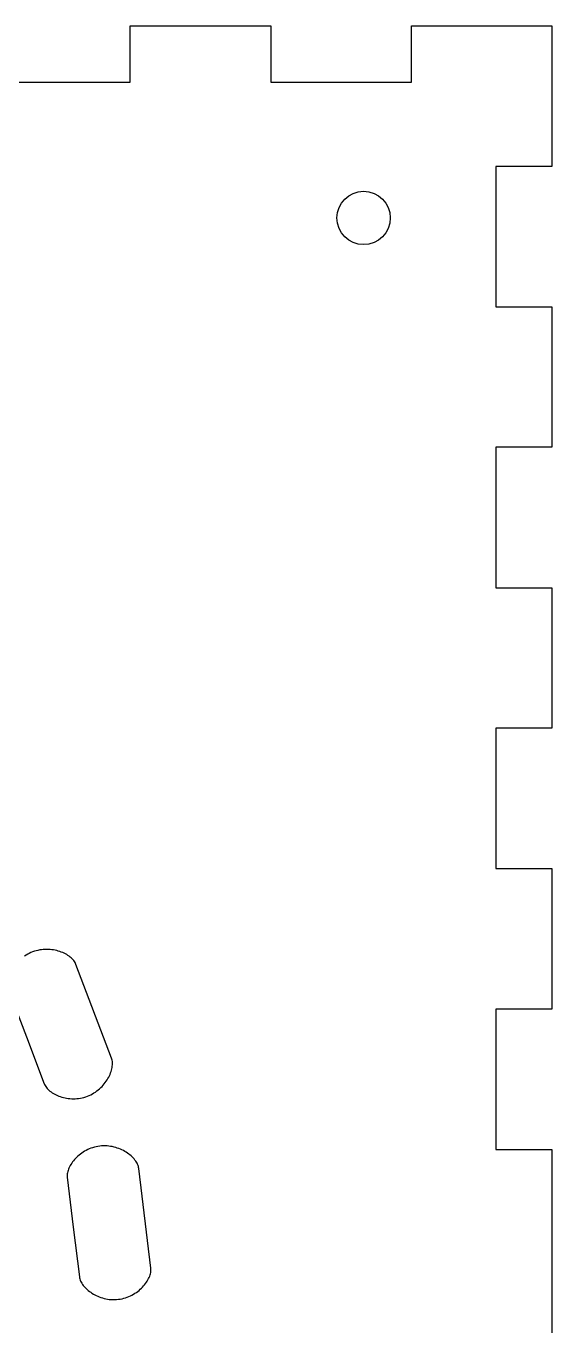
# Model space of a CAD drawing. Header units: millimetres. Extents: x 5 to 376, y 5 to 380.
# Drawn here: x 150.8 to 188.2, y 287.9 to 380.4 of the extents above; entities that cross this region are included whole.
import ezdxf

# ---------------------------------------------------------------- set-up
doc = ezdxf.new("R2010")
doc.units = ezdxf.units.MM
doc.header["$MEASUREMENT"] = 0
doc.layers.add('Gas', color=7, linetype='Continuous')

msp = doc.modelspace()

# ---------------------------------------------------------------- linework, layer by layer
at = {"layer": 'Gas', "color": 0}
for p, q in [((158.178, 376.355), (158.178, 380.355)), ((158.178, 380.355), (168.178, 380.355)), ((168.178, 380.355), (168.178, 376.355)), ((178.178, 376.355), (178.178, 380.355)), ((178.178, 380.355), (188.178, 380.355)), ((188.178, 380.355), (188.178, 370.355)), ((148.178, 376.355), (158.178, 376.355)), ((168.178, 376.355), (178.178, 376.355)), ((188.178, 370.355), (184.178, 370.355)), ((184.178, 370.355), (184.178, 360.355)), ((184.178, 360.355), (188.178, 360.355)), ((188.178, 360.355), (188.178, 350.355)), ((188.178, 350.355), (184.178, 350.355)), ((184.178, 350.355), (184.178, 340.355)), ((184.178, 340.355), (188.178, 340.355)), ((188.178, 340.355), (188.178, 330.355)), ((188.178, 330.355), (184.178, 330.355)), ((184.178, 330.355), (184.178, 320.355)), ((184.178, 320.355), (188.178, 320.355)), ((188.178, 320.355), (188.178, 310.355)), ((151.487, 314.503), (151.362, 314.466)), ((151.612, 314.534), (151.487, 314.503)), ((151.738, 314.559), (151.612, 314.534)), ((151.863, 314.578), (151.738, 314.559)), ((151.989, 314.591), (151.863, 314.578)), ((152.113, 314.599), (151.989, 314.591)), ((152.237, 314.601), (152.113, 314.599)), ((152.359, 314.598), (152.237, 314.601)), ((152.481, 314.59), (152.359, 314.598)), ((152.6, 314.578), (152.481, 314.59)), ((152.718, 314.56), (152.6, 314.578)), ((152.834, 314.539), (152.718, 314.56)), ((152.948, 314.513), (152.834, 314.539)), ((153.059, 314.483), (152.948, 314.513)), ((150.771, 314.192), (150.665, 314.123)), ((150.882, 314.257), (150.771, 314.192)), ((150.996, 314.317), (150.882, 314.257)), ((151.115, 314.372), (150.996, 314.317)), ((151.237, 314.422), (151.115, 314.372)), ((151.362, 314.466), (151.237, 314.422)), ((153.167, 314.449), (153.059, 314.483)), ((153.272, 314.411), (153.167, 314.449)), ((153.374, 314.37), (153.272, 314.411)), ((153.472, 314.326), (153.374, 314.37)), ((153.567, 314.278), (153.472, 314.326)), ((153.657, 314.228), (153.567, 314.278)), ((153.743, 314.174), (153.657, 314.228)), ((153.825, 314.118), (153.743, 314.174)), ((153.902, 314.06), (153.825, 314.118)), ((153.974, 314), (153.902, 314.06)), ((154.041, 313.937), (153.974, 314)), ((154.102, 313.873), (154.041, 313.937)), ((154.158, 313.807), (154.102, 313.873)), ((154.208, 313.74), (154.158, 313.807)), ((154.251, 313.671), (154.208, 313.74)), ((154.288, 313.602), (154.251, 313.671)), ((154.319, 313.531), (154.288, 313.602)), ((156.849, 306.859), (154.319, 313.531)), ((149.523, 311.712), (150.788, 308.376)), ((188.178, 310.355), (184.178, 310.355)), ((184.178, 310.355), (184.178, 300.355)), ((150.788, 308.376), (152.054, 305.04)), ((156.873, 306.786), (156.849, 306.859)), ((156.869, 306.092), (156.888, 306.186)), ((156.892, 306.709), (156.873, 306.786)), ((156.888, 306.186), (156.902, 306.279)), ((156.905, 306.629), (156.892, 306.709)), ((156.902, 306.279), (156.911, 306.37)), ((156.912, 306.546), (156.905, 306.629)), ((156.911, 306.37), (156.914, 306.459)), ((156.914, 306.459), (156.912, 306.546)), ((156.473, 305.214), (156.536, 305.31)), ((156.536, 305.31), (156.595, 305.407)), ((156.595, 305.407), (156.649, 305.505)), ((156.649, 305.505), (156.698, 305.604)), ((156.698, 305.604), (156.742, 305.702)), ((156.742, 305.702), (156.781, 305.801)), ((156.781, 305.801), (156.815, 305.898)), ((156.815, 305.898), (156.845, 305.996)), ((156.845, 305.996), (156.869, 306.092)), ((152.054, 305.04), (152.084, 304.97)), ((152.084, 304.97), (152.121, 304.9)), ((152.121, 304.9), (152.164, 304.831)), ((152.164, 304.831), (152.214, 304.764)), ((152.214, 304.764), (152.27, 304.698)), ((152.27, 304.698), (152.331, 304.634)), ((152.331, 304.634), (152.398, 304.571)), ((152.398, 304.571), (152.47, 304.511)), ((152.47, 304.511), (152.547, 304.453)), ((152.547, 304.453), (152.629, 304.397)), ((152.629, 304.397), (152.715, 304.343)), ((152.715, 304.343), (152.806, 304.293)), ((155.488, 304.312), (155.599, 304.377)), ((155.599, 304.377), (155.705, 304.446)), ((155.705, 304.446), (155.807, 304.519)), ((155.807, 304.519), (155.906, 304.596)), ((155.906, 304.596), (156, 304.676)), ((156, 304.676), (156.09, 304.76)), ((156.09, 304.76), (156.175, 304.846)), ((156.175, 304.846), (156.256, 304.935)), ((156.256, 304.935), (156.333, 305.026)), ((156.333, 305.026), (156.405, 305.119)), ((156.405, 305.119), (156.473, 305.214)), ((152.806, 304.293), (152.9, 304.245)), ((152.9, 304.245), (152.998, 304.201)), ((152.998, 304.201), (153.1, 304.16)), ((153.1, 304.16), (153.205, 304.122)), ((153.205, 304.122), (153.314, 304.088)), ((153.314, 304.088), (153.424, 304.058)), ((153.424, 304.058), (153.538, 304.032)), ((153.538, 304.032), (153.654, 304.01)), ((153.654, 304.01), (153.772, 303.993)), ((153.772, 303.993), (153.891, 303.98)), ((153.891, 303.98), (154.012, 303.972)), ((154.012, 303.972), (154.135, 303.969)), ((154.135, 303.969), (154.258, 303.971)), ((154.258, 303.971), (154.383, 303.979)), ((154.383, 303.979), (154.508, 303.992)), ((154.508, 303.992), (154.633, 304.011)), ((154.633, 304.011), (154.759, 304.036)), ((154.759, 304.036), (154.884, 304.067)), ((154.884, 304.067), (155.009, 304.104)), ((155.009, 304.104), (155.134, 304.148)), ((155.134, 304.148), (155.256, 304.197)), ((155.256, 304.197), (155.374, 304.252)), ((155.374, 304.252), (155.488, 304.312)), ((154.29, 299.72), (154.214, 299.638)), ((154.369, 299.8), (154.29, 299.72)), ((154.454, 299.879), (154.369, 299.8)), ((154.542, 299.954), (154.454, 299.879)), ((154.634, 300.027), (154.542, 299.954)), ((154.731, 300.097), (154.634, 300.027)), ((154.831, 300.164), (154.731, 300.097)), ((154.934, 300.228), (154.831, 300.164)), ((155.041, 300.287), (154.934, 300.228)), ((155.152, 300.342), (155.041, 300.287)), ((155.266, 300.394), (155.152, 300.342)), ((155.383, 300.44), (155.266, 300.394)), ((155.503, 300.482), (155.383, 300.44)), ((155.625, 300.518), (155.503, 300.482)), ((155.751, 300.549), (155.625, 300.518)), ((155.879, 300.574), (155.751, 300.549)), ((156.01, 300.593), (155.879, 300.574)), ((156.141, 300.606), (156.01, 300.593)), ((156.271, 300.612), (156.141, 300.606)), ((156.401, 300.612), (156.271, 300.612)), ((156.529, 300.606), (156.401, 300.612)), ((156.655, 300.594), (156.529, 300.606)), ((156.78, 300.577), (156.655, 300.594)), ((156.903, 300.555), (156.78, 300.577)), ((157.023, 300.528), (156.903, 300.555)), ((157.142, 300.496), (157.023, 300.528)), ((157.257, 300.459), (157.142, 300.496)), ((157.371, 300.418), (157.257, 300.459)), ((157.481, 300.373), (157.371, 300.418)), ((157.588, 300.324), (157.481, 300.373)), ((157.692, 300.272), (157.588, 300.324)), ((157.793, 300.216), (157.692, 300.272)), ((157.89, 300.157), (157.793, 300.216)), ((157.983, 300.096), (157.89, 300.157)), ((158.072, 300.031), (157.983, 300.096)), ((158.157, 299.965), (158.072, 300.031)), ((158.237, 299.896), (158.157, 299.965)), ((158.313, 299.825), (158.237, 299.896)), ((158.384, 299.753), (158.313, 299.825)), ((158.45, 299.679), (158.384, 299.753)), ((184.178, 300.355), (188.178, 300.355)), ((188.178, 300.355), (188.178, 275.355)), ((153.729, 298.776), (153.711, 298.692)), ((153.754, 298.861), (153.729, 298.776)), ((153.784, 298.948), (153.754, 298.861)), ((153.82, 299.034), (153.784, 298.948)), ((153.861, 299.122), (153.82, 299.034)), ((153.907, 299.209), (153.861, 299.122)), ((153.959, 299.296), (153.907, 299.209)), ((154.015, 299.383), (153.959, 299.296)), ((154.077, 299.469), (154.015, 299.383)), ((154.143, 299.554), (154.077, 299.469)), ((154.214, 299.638), (154.143, 299.554)), ((158.511, 299.604), (158.45, 299.679)), ((158.566, 299.528), (158.511, 299.604)), ((158.616, 299.452), (158.566, 299.528)), ((158.66, 299.375), (158.616, 299.452)), ((158.699, 299.297), (158.66, 299.375)), ((158.731, 299.22), (158.699, 299.297)), ((158.757, 299.143), (158.731, 299.22)), ((158.776, 299.066), (158.757, 299.143)), ((158.788, 298.991), (158.776, 299.066)), ((159.649, 291.907), (158.788, 298.991)), ((153.692, 298.528), (153.691, 298.449)), ((153.691, 298.449), (153.697, 298.372)), ((153.698, 298.609), (153.692, 298.528)), ((153.697, 298.372), (154.127, 294.83)), ((153.711, 298.692), (153.698, 298.609)), ((154.127, 294.83), (154.557, 291.288)), ((159.561, 291.331), (159.591, 291.418)), ((159.591, 291.418), (159.616, 291.503)), ((159.616, 291.503), (159.635, 291.587)), ((159.635, 291.587), (159.647, 291.67)), ((159.647, 291.67), (159.654, 291.751)), ((159.654, 291.83), (159.649, 291.907)), ((159.654, 291.751), (159.654, 291.83)), ((154.557, 291.288), (154.57, 291.213)), ((154.57, 291.213), (154.589, 291.136)), ((154.589, 291.136), (154.615, 291.059)), ((154.615, 291.059), (154.647, 290.982)), ((154.647, 290.982), (154.685, 290.904)), ((154.685, 290.904), (154.729, 290.827)), ((154.729, 290.827), (154.779, 290.751)), ((154.779, 290.751), (154.835, 290.675)), ((154.835, 290.675), (154.896, 290.6)), ((154.896, 290.6), (154.962, 290.526)), ((154.962, 290.526), (155.033, 290.454)), ((155.033, 290.454), (155.109, 290.383)), ((158.89, 290.4), (158.974, 290.478)), ((158.974, 290.478), (159.054, 290.558)), ((159.054, 290.558), (159.13, 290.64)), ((159.13, 290.64), (159.201, 290.724)), ((159.201, 290.724), (159.268, 290.809)), ((159.268, 290.809), (159.329, 290.895)), ((159.329, 290.895), (159.386, 290.982)), ((159.386, 290.982), (159.438, 291.07)), ((159.438, 291.07), (159.484, 291.157)), ((159.484, 291.157), (159.525, 291.244)), ((159.525, 291.244), (159.561, 291.331)), ((155.109, 290.383), (155.189, 290.314)), ((155.189, 290.314), (155.274, 290.247)), ((155.274, 290.247), (155.363, 290.183)), ((155.363, 290.183), (155.456, 290.121)), ((155.456, 290.121), (155.553, 290.062)), ((155.553, 290.062), (155.653, 290.007)), ((155.653, 290.007), (155.757, 289.954)), ((155.757, 289.954), (155.864, 289.905)), ((155.864, 289.905), (155.975, 289.86)), ((155.975, 289.86), (156.088, 289.819)), ((156.088, 289.819), (156.203, 289.783)), ((156.203, 289.783), (156.322, 289.75)), ((156.322, 289.75), (156.442, 289.723)), ((156.442, 289.723), (156.565, 289.701)), ((156.565, 289.701), (156.689, 289.683)), ((156.689, 289.683), (156.816, 289.672)), ((156.816, 289.672), (156.943, 289.666)), ((156.943, 289.666), (157.073, 289.666)), ((157.073, 289.666), (157.203, 289.672)), ((157.203, 289.672), (157.334, 289.685)), ((157.334, 289.685), (157.465, 289.704)), ((157.465, 289.704), (157.592, 289.729)), ((157.592, 289.729), (157.718, 289.76)), ((157.718, 289.76), (157.841, 289.796)), ((157.841, 289.796), (157.96, 289.838)), ((157.96, 289.838), (158.077, 289.884)), ((158.077, 289.884), (158.191, 289.935)), ((158.191, 289.935), (158.302, 289.991)), ((158.302, 289.991), (158.409, 290.05)), ((158.409, 290.05), (158.513, 290.114)), ((158.513, 290.114), (158.613, 290.181)), ((158.613, 290.181), (158.709, 290.251)), ((158.709, 290.251), (158.802, 290.324)), ((158.802, 290.324), (158.89, 290.4))]:
    msp.add_line(p, q, dxfattribs=at)
msp.add_circle((174.778, 366.685), 1.9, dxfattribs=at)

doc.saveas('drawing.dxf')
